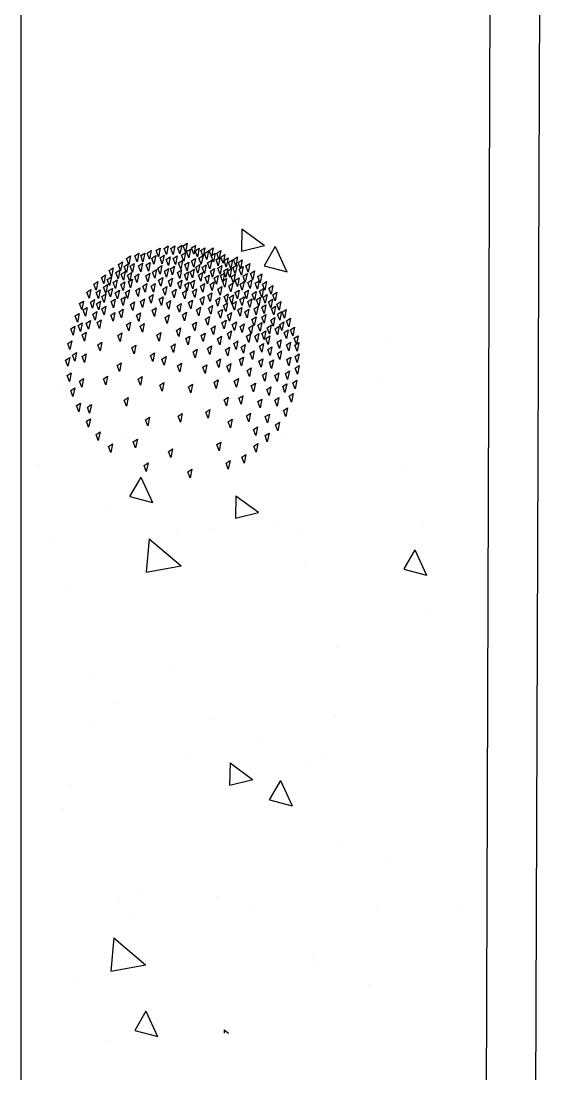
# Model space of a CAD drawing. Header units: inches. Extents: x -7543 to -822, y 102837 to 190349.
# Drawn here: x -837.05892 to -837.04834, y 102837.14088 to 102837.16217 of the extents above; entities that cross this region are included whole.
import ezdxf

# ---------------------------------------------------------------- set-up
doc = ezdxf.new("R2010")
doc.units = ezdxf.units.IN
doc.header["$MEASUREMENT"] = 0
doc.layers.get('0').update_dxf_attribs({"lineweight": 25})
doc.layers.add('ARSA', color=7, linetype='Continuous', lineweight=30)
doc.layers.add('BİTKİ', color=96, linetype='Continuous', lineweight=25)

msp = doc.modelspace()

# ---------------------------------------------------------------- linework, layer by layer
for p, q in [((-837.049333, 102837.189758), (-837.049914, 102837.02513)), ((-837.048336, 102837.188731), (-837.048917, 102837.024081))]:
    msp.add_line(p, q)
at = {"layer": 'ARSA', "color": 40}
msp.add_line((-837.058917, 102837.037758), (-837.058917, 102837.213869), dxfattribs=at)
at = {"layer": 'BİTKİ'}
for p, q in [((-837.0546, 102837.158138), (-837.0546, 102837.158138)), ((-837.054449, 102837.15797), (-837.054459, 102837.157521)), ((-837.054449, 102837.15797), (-837.053995, 102837.157638)), ((-837.055553, 102837.157681), (-837.055589, 102837.157506)), ((-837.056615, 102837.157423), (-837.056534, 102837.157475)), ((-837.056534, 102837.157475), (-837.05657, 102837.1573)), ((-837.056496, 102837.157428), (-837.056415, 102837.15748)), ((-837.056415, 102837.15748), (-837.056451, 102837.157305)), ((-837.056365, 102837.157479), (-837.056283, 102837.157531)), ((-837.056319, 102837.157356), (-837.056365, 102837.157479)), ((-837.056283, 102837.157531), (-837.056319, 102837.157356)), ((-837.056183, 102837.157529), (-837.056101, 102837.157581)), ((-837.056137, 102837.157406), (-837.056183, 102837.157529)), ((-837.056101, 102837.157581), (-837.056137, 102837.157406)), ((-837.05602, 102837.157572), (-837.055939, 102837.157624)), ((-837.055974, 102837.157449), (-837.05602, 102837.157572)), ((-837.055939, 102837.157624), (-837.055974, 102837.157449)), ((-837.055886, 102837.157572), (-837.055804, 102837.157625)), ((-837.05584, 102837.15745), (-837.055886, 102837.157572)), ((-837.055804, 102837.157625), (-837.05584, 102837.15745)), ((-837.055748, 102837.157584), (-837.055666, 102837.157637)), ((-837.055702, 102837.157462), (-837.055748, 102837.157584)), ((-837.055666, 102837.157637), (-837.055702, 102837.157462)), ((-837.05567, 102837.157439), (-837.055589, 102837.157491)), ((-837.055624, 102837.157316), (-837.05567, 102837.157439)), ((-837.055589, 102837.157506), (-837.055635, 102837.157628)), ((-837.055589, 102837.157491), (-837.055624, 102837.157316)), ((-837.055567, 102837.15751), (-837.055485, 102837.157562)), ((-837.055521, 102837.157387), (-837.055567, 102837.15751)), ((-837.055485, 102837.157562), (-837.055521, 102837.157387)), ((-837.055468, 102837.157583), (-837.055387, 102837.157635)), ((-837.055423, 102837.15746), (-837.055468, 102837.157583)), ((-837.055387, 102837.157635), (-837.055423, 102837.15746)), ((-837.055394, 102837.157525), (-837.055313, 102837.157578)), ((-837.055349, 102837.157403), (-837.055394, 102837.157525)), ((-837.055313, 102837.157578), (-837.055349, 102837.157403)), ((-837.055281, 102837.157531), (-837.055199, 102837.157584)), ((-837.055235, 102837.157409), (-837.055281, 102837.157531)), ((-837.055199, 102837.157584), (-837.055235, 102837.157409)), ((-837.055207, 102837.157474), (-837.055125, 102837.157526)), ((-837.055161, 102837.157351), (-837.055207, 102837.157474)), ((-837.055125, 102837.157526), (-837.055161, 102837.157351)), ((-837.055112, 102837.157535), (-837.05503, 102837.157588)), ((-837.055066, 102837.157412), (-837.055112, 102837.157535)), ((-837.055069, 102837.157424), (-837.054988, 102837.157476)), ((-837.05503, 102837.157588), (-837.055066, 102837.157412)), ((-837.054988, 102837.157476), (-837.055024, 102837.157301)), ((-837.054958, 102837.157481), (-837.054877, 102837.157533)), ((-837.054913, 102837.157358), (-837.054958, 102837.157481)), ((-837.054877, 102837.157533), (-837.054913, 102837.157358)), ((-837.054875, 102837.157396), (-837.054794, 102837.157448)), ((-837.054794, 102837.157448), (-837.05483, 102837.157273)), ((-837.054456, 102837.157519), (-837.053993, 102837.157636)), ((-837.053773, 102837.157612), (-837.053999, 102837.157223)), ((-837.053773, 102837.157612), (-837.053537, 102837.157101)), ((-837.056948, 102837.157252), (-837.056866, 102837.157305)), ((-837.056902, 102837.15713), (-837.056948, 102837.157252)), ((-837.056866, 102837.157305), (-837.056902, 102837.15713)), ((-837.056831, 102837.157208), (-837.056749, 102837.15726)), ((-837.056749, 102837.15726), (-837.056785, 102837.157085)), ((-837.056781, 102837.157369), (-837.0567, 102837.157421)), ((-837.056736, 102837.157246), (-837.056781, 102837.157369)), ((-837.0567, 102837.157421), (-837.056736, 102837.157246)), ((-837.056711, 102837.157217), (-837.056629, 102837.157269)), ((-837.056629, 102837.157269), (-837.056665, 102837.157094)), ((-837.05657, 102837.1573), (-837.056615, 102837.157423)), ((-837.056542, 102837.15722), (-837.05646, 102837.157273)), ((-837.056451, 102837.157305), (-837.056496, 102837.157428)), ((-837.05646, 102837.157273), (-837.056496, 102837.157098)), ((-837.056385, 102837.15724), (-837.056304, 102837.157292)), ((-837.05634, 102837.157117), (-837.056385, 102837.15724)), ((-837.056304, 102837.157292), (-837.05634, 102837.157117)), ((-837.056274, 102837.15738), (-837.056193, 102837.157432)), ((-837.056229, 102837.157257), (-837.056274, 102837.15738)), ((-837.056193, 102837.157432), (-837.056229, 102837.157257)), ((-837.056151, 102837.157176), (-837.056069, 102837.157228)), ((-837.056105, 102837.157383), (-837.056024, 102837.157436)), ((-837.05606, 102837.157261), (-837.056105, 102837.157383)), ((-837.056024, 102837.157436), (-837.05606, 102837.157261)), ((-837.05598, 102837.157349), (-837.055899, 102837.157401)), ((-837.055934, 102837.157226), (-837.05598, 102837.157349)), ((-837.055899, 102837.157401), (-837.055934, 102837.157226)), ((-837.055839, 102837.157373), (-837.055758, 102837.157425)), ((-837.055794, 102837.15725), (-837.055839, 102837.157373)), ((-837.055758, 102837.157425), (-837.055794, 102837.15725)), ((-837.05573, 102837.157281), (-837.055648, 102837.157333)), ((-837.055684, 102837.157158), (-837.05573, 102837.157281)), ((-837.055648, 102837.157333), (-837.055684, 102837.157158)), ((-837.055467, 102837.157321), (-837.055385, 102837.157373)), ((-837.055385, 102837.157373), (-837.055421, 102837.157198)), ((-837.055317, 102837.157379), (-837.055235, 102837.157432)), ((-837.055271, 102837.157257), (-837.055317, 102837.157379)), ((-837.055235, 102837.157432), (-837.055271, 102837.157257)), ((-837.055024, 102837.157301), (-837.055069, 102837.157424)), ((-837.054972, 102837.157348), (-837.054891, 102837.1574)), ((-837.054927, 102837.157225), (-837.054972, 102837.157348)), ((-837.054935, 102837.157176), (-837.054854, 102837.157228)), ((-837.054891, 102837.1574), (-837.054927, 102837.157225)), ((-837.054854, 102837.157228), (-837.05489, 102837.157053)), ((-837.05483, 102837.157273), (-837.054875, 102837.157396)), ((-837.05481, 102837.157328), (-837.054728, 102837.157381)), ((-837.054764, 102837.157205), (-837.05481, 102837.157328)), ((-837.054728, 102837.157381), (-837.054764, 102837.157205)), ((-837.054673, 102837.157168), (-837.054719, 102837.157291)), ((-837.054638, 102837.157343), (-837.054673, 102837.157168)), ((-837.054629, 102837.157191), (-837.054547, 102837.157244)), ((-837.054619, 102837.157351), (-837.054537, 102837.157403)), ((-837.054573, 102837.157228), (-837.054619, 102837.157351)), ((-837.054547, 102837.157244), (-837.054583, 102837.157069)), ((-837.054537, 102837.157403), (-837.054573, 102837.157228)), ((-837.054524, 102837.157287), (-837.054443, 102837.15734)), ((-837.054478, 102837.157165), (-837.054524, 102837.157287)), ((-837.054443, 102837.15734), (-837.054478, 102837.157165)), ((-837.054369, 102837.15722), (-837.054287, 102837.157272)), ((-837.054287, 102837.157272), (-837.054323, 102837.157097)), ((-837.057289, 102837.156985), (-837.057208, 102837.157037)), ((-837.057208, 102837.157037), (-837.057244, 102837.156862)), ((-837.057133, 102837.157129), (-837.057051, 102837.157181)), ((-837.057087, 102837.157006), (-837.057133, 102837.157129)), ((-837.057051, 102837.157181), (-837.057087, 102837.157006)), ((-837.056999, 102837.157084), (-837.056918, 102837.157136)), ((-837.056953, 102837.156961), (-837.056999, 102837.157084)), ((-837.056918, 102837.157136), (-837.056953, 102837.156961)), ((-837.05689, 102837.157054), (-837.056808, 102837.157106)), ((-837.056808, 102837.157106), (-837.056844, 102837.156931)), ((-837.056785, 102837.157085), (-837.056831, 102837.157208)), ((-837.056761, 102837.157031), (-837.05668, 102837.157084)), ((-837.05668, 102837.157084), (-837.056716, 102837.156909)), ((-837.056665, 102837.157094), (-837.056711, 102837.157217)), ((-837.056618, 102837.157004), (-837.056536, 102837.157057)), ((-837.056536, 102837.157057), (-837.056572, 102837.156882)), ((-837.056496, 102837.157098), (-837.056542, 102837.15722)), ((-837.056395, 102837.157018), (-837.056314, 102837.157071)), ((-837.05635, 102837.156896), (-837.056395, 102837.157018)), ((-837.056257, 102837.157093), (-837.056176, 102837.157145)), ((-837.056016, 102837.157114), (-837.055935, 102837.157166)), ((-837.055896, 102837.157164), (-837.055815, 102837.157217)), ((-837.055749, 102837.157087), (-837.055668, 102837.157139)), ((-837.055704, 102837.156964), (-837.055749, 102837.157087)), ((-837.055609, 102837.157048), (-837.055527, 102837.157101)), ((-837.055206, 102837.157065), (-837.055251, 102837.157187)), ((-837.0548, 102837.157076), (-837.054836, 102837.156901)), ((-837.054735, 102837.157171), (-837.054771, 102837.156996)), ((-837.05474, 102837.157114), (-837.054658, 102837.157166)), ((-837.054694, 102837.156991), (-837.05474, 102837.157114)), ((-837.054658, 102837.157166), (-837.054694, 102837.156991)), ((-837.054664, 102837.157002), (-837.054582, 102837.157054)), ((-837.054583, 102837.157069), (-837.054629, 102837.157191)), ((-837.054582, 102837.157054), (-837.054618, 102837.156879)), ((-837.054504, 102837.157157), (-837.054422, 102837.15721)), ((-837.054458, 102837.157035), (-837.054504, 102837.157157)), ((-837.054422, 102837.15721), (-837.054458, 102837.157035)), ((-837.054426, 102837.157011), (-837.054344, 102837.157064)), ((-837.054344, 102837.157064), (-837.05438, 102837.156889)), ((-837.054323, 102837.157097), (-837.054369, 102837.15722)), ((-837.054275, 102837.15707), (-837.054194, 102837.157122)), ((-837.05423, 102837.156947), (-837.054275, 102837.15707)), ((-837.054194, 102837.157122), (-837.05423, 102837.156947)), ((-837.054125, 102837.157004), (-837.054044, 102837.157057)), ((-837.054044, 102837.157057), (-837.05408, 102837.156881)), ((-837.053997, 102837.157222), (-837.053534, 102837.1571)), ((-837.057443, 102837.156852), (-837.057362, 102837.156905)), ((-837.057398, 102837.15673), (-837.057443, 102837.156852)), ((-837.057362, 102837.156905), (-837.057398, 102837.15673)), ((-837.057244, 102837.156862), (-837.057289, 102837.156985)), ((-837.057247, 102837.15679), (-837.057166, 102837.156843)), ((-837.057166, 102837.156843), (-837.057202, 102837.156668)), ((-837.057172, 102837.156944), (-837.05709, 102837.156997)), ((-837.057126, 102837.156822), (-837.057172, 102837.156944)), ((-837.05709, 102837.156997), (-837.057126, 102837.156822)), ((-837.057053, 102837.156887), (-837.056971, 102837.156939)), ((-837.057007, 102837.156764), (-837.057053, 102837.156887)), ((-837.056971, 102837.156939), (-837.057007, 102837.156764)), ((-837.056407, 102837.156687), (-837.056452, 102837.15681)), ((-837.055967, 102837.156802), (-837.056003, 102837.156627)), ((-837.055854, 102837.15697), (-837.05589, 102837.156795)), ((-837.055406, 102837.156931), (-837.055441, 102837.156755)), ((-837.055144, 102837.156861), (-837.05519, 102837.156984)), ((-837.054934, 102837.156752), (-837.054852, 102837.156804)), ((-837.054852, 102837.156804), (-837.054888, 102837.156629)), ((-837.054714, 102837.156816), (-837.054633, 102837.156869)), ((-837.054669, 102837.156694), (-837.054714, 102837.156816)), ((-837.054633, 102837.156869), (-837.054669, 102837.156694)), ((-837.054618, 102837.156879), (-837.054664, 102837.157002)), ((-837.054583, 102837.15693), (-837.054501, 102837.156982)), ((-837.054537, 102837.156807), (-837.054583, 102837.15693)), ((-837.054501, 102837.156982), (-837.054537, 102837.156807)), ((-837.054486, 102837.156854), (-837.054404, 102837.156906)), ((-837.05444, 102837.156731), (-837.054486, 102837.156854)), ((-837.054404, 102837.156906), (-837.05444, 102837.156731)), ((-837.05438, 102837.156889), (-837.054426, 102837.157011)), ((-837.054326, 102837.156885), (-837.054245, 102837.156937)), ((-837.05428, 102837.156762), (-837.054326, 102837.156885)), ((-837.054245, 102837.156937), (-837.05428, 102837.156762)), ((-837.054179, 102837.156869), (-837.054098, 102837.156922)), ((-837.054133, 102837.156747), (-837.054179, 102837.156869)), ((-837.054098, 102837.156922), (-837.054133, 102837.156747)), ((-837.05408, 102837.156881), (-837.054125, 102837.157004)), ((-837.054032, 102837.156854), (-837.05395, 102837.156906)), ((-837.053986, 102837.156731), (-837.054032, 102837.156854)), ((-837.05395, 102837.156906), (-837.053986, 102837.156731)), ((-837.053904, 102837.156769), (-837.053822, 102837.156822)), ((-837.053822, 102837.156822), (-837.053858, 102837.156647)), ((-837.057588, 102837.156693), (-837.057506, 102837.156745)), ((-837.057542, 102837.15657), (-837.057588, 102837.156693)), ((-837.057506, 102837.156745), (-837.057542, 102837.15657)), ((-837.057395, 102837.156681), (-837.057313, 102837.156734)), ((-837.057349, 102837.156559), (-837.057395, 102837.156681)), ((-837.057388, 102837.156632), (-837.057388, 102837.156632)), ((-837.057313, 102837.156734), (-837.057349, 102837.156559)), ((-837.057282, 102837.156601), (-837.057201, 102837.156653)), ((-837.057237, 102837.156478), (-837.057282, 102837.156601)), ((-837.057202, 102837.156668), (-837.057247, 102837.15679)), ((-837.057201, 102837.156653), (-837.057237, 102837.156478)), ((-837.057151, 102837.156714), (-837.057069, 102837.156767)), ((-837.057105, 102837.156592), (-837.057151, 102837.156714)), ((-837.057069, 102837.156767), (-837.057105, 102837.156592)), ((-837.05701, 102837.156676), (-837.056928, 102837.156728)), ((-837.056964, 102837.156553), (-837.05701, 102837.156676)), ((-837.056928, 102837.156728), (-837.056964, 102837.156553)), ((-837.056806, 102837.156682), (-837.056725, 102837.156735)), ((-837.056328, 102837.156589), (-837.056246, 102837.156641)), ((-837.056246, 102837.156641), (-837.056282, 102837.156466)), ((-837.056121, 102837.156545), (-837.05604, 102837.156597)), ((-837.05604, 102837.156597), (-837.056076, 102837.156422)), ((-837.056003, 102837.156627), (-837.056049, 102837.156749)), ((-837.055816, 102837.156575), (-837.055861, 102837.156698)), ((-837.05578, 102837.156751), (-837.055816, 102837.156575)), ((-837.055603, 102837.156555), (-837.055648, 102837.156677)), ((-837.055567, 102837.15673), (-837.055603, 102837.156555)), ((-837.055404, 102837.156583), (-837.05545, 102837.156706)), ((-837.055369, 102837.156759), (-837.055404, 102837.156583)), ((-837.055291, 102837.156551), (-837.05521, 102837.156603)), ((-837.05521, 102837.156603), (-837.055245, 102837.156428)), ((-837.055138, 102837.156621), (-837.055056, 102837.156673)), ((-837.055092, 102837.156498), (-837.055138, 102837.156621)), ((-837.055056, 102837.156673), (-837.055092, 102837.156498)), ((-837.054888, 102837.156629), (-837.054934, 102837.156752)), ((-837.054806, 102837.156605), (-837.054724, 102837.156657)), ((-837.05476, 102837.156482), (-837.054806, 102837.156605)), ((-837.054724, 102837.156657), (-837.05476, 102837.156482)), ((-837.054701, 102837.15658), (-837.054619, 102837.156633)), ((-837.054676, 102837.156714), (-837.054676, 102837.156714)), ((-837.054619, 102837.156633), (-837.054655, 102837.156457)), ((-837.054583, 102837.156681), (-837.054502, 102837.156733)), ((-837.054538, 102837.156558), (-837.054583, 102837.156681)), ((-837.054502, 102837.156733), (-837.054538, 102837.156558)), ((-837.054487, 102837.156542), (-837.054405, 102837.156595)), ((-837.054405, 102837.156595), (-837.054441, 102837.15642)), ((-837.054399, 102837.15668), (-837.054317, 102837.156733)), ((-837.054353, 102837.156558), (-837.054399, 102837.15668)), ((-837.054317, 102837.156733), (-837.054353, 102837.156558)), ((-837.054239, 102837.156649), (-837.054158, 102837.156702)), ((-837.054194, 102837.156527), (-837.054239, 102837.156649)), ((-837.054158, 102837.156702), (-837.054194, 102837.156527)), ((-837.054152, 102837.156538), (-837.05407, 102837.156591)), ((-837.05407, 102837.156591), (-837.054106, 102837.156416)), ((-837.054093, 102837.156713), (-837.054011, 102837.156765)), ((-837.054047, 102837.15659), (-837.054093, 102837.156713)), ((-837.054011, 102837.156765), (-837.054047, 102837.15659)), ((-837.05402, 102837.156589), (-837.053939, 102837.156642)), ((-837.053975, 102837.156467), (-837.05402, 102837.156589)), ((-837.053939, 102837.156642), (-837.053975, 102837.156467)), ((-837.053858, 102837.156647), (-837.053904, 102837.156769)), ((-837.053823, 102837.156635), (-837.053742, 102837.156687)), ((-837.053777, 102837.156512), (-837.053823, 102837.156635)), ((-837.053742, 102837.156687), (-837.053777, 102837.156512)), ((-837.057736, 102837.156459), (-837.057654, 102837.156511)), ((-837.05769, 102837.156336), (-837.057736, 102837.156459)), ((-837.057654, 102837.156511), (-837.05769, 102837.156336)), ((-837.057659, 102837.15633), (-837.057577, 102837.156383)), ((-837.057577, 102837.156383), (-837.057613, 102837.156207)), ((-837.057514, 102837.15649), (-837.057433, 102837.156542)), ((-837.057469, 102837.156367), (-837.057514, 102837.15649)), ((-837.057433, 102837.156542), (-837.057469, 102837.156367)), ((-837.057389, 102837.156456), (-837.057308, 102837.156508)), ((-837.057344, 102837.156333), (-837.057389, 102837.156456)), ((-837.057308, 102837.156508), (-837.057344, 102837.156333)), ((-837.057196, 102837.156385), (-837.057196, 102837.156385)), ((-837.056266, 102837.156323), (-837.056185, 102837.156376)), ((-837.056185, 102837.156376), (-837.05622, 102837.1562)), ((-837.056076, 102837.156422), (-837.056121, 102837.156545)), ((-837.055975, 102837.156468), (-837.055893, 102837.15652)), ((-837.055929, 102837.156345), (-837.055975, 102837.156468)), ((-837.055893, 102837.15652), (-837.055929, 102837.156345)), ((-837.055756, 102837.156408), (-837.055674, 102837.15646)), ((-837.05571, 102837.156285), (-837.055756, 102837.156408)), ((-837.055674, 102837.15646), (-837.05571, 102837.156285)), ((-837.055529, 102837.156479), (-837.055448, 102837.156531)), ((-837.055483, 102837.156356), (-837.055529, 102837.156479)), ((-837.055448, 102837.156531), (-837.055483, 102837.156356)), ((-837.055367, 102837.156335), (-837.055285, 102837.156387)), ((-837.055285, 102837.156387), (-837.055321, 102837.156212)), ((-837.055245, 102837.156428), (-837.055291, 102837.156551)), ((-837.055123, 102837.156368), (-837.055041, 102837.15642)), ((-837.055041, 102837.15642), (-837.055077, 102837.156245)), ((-837.054978, 102837.156527), (-837.054897, 102837.15658)), ((-837.054932, 102837.156405), (-837.054978, 102837.156527)), ((-837.054897, 102837.15658), (-837.054932, 102837.156405)), ((-837.054822, 102837.156422), (-837.054741, 102837.156475)), ((-837.054776, 102837.1563), (-837.054822, 102837.156422)), ((-837.054741, 102837.156475), (-837.054776, 102837.1563)), ((-837.054655, 102837.156457), (-837.054701, 102837.15658)), ((-837.054647, 102837.156449), (-837.054565, 102837.156502)), ((-837.054601, 102837.156327), (-837.054647, 102837.156449)), ((-837.054565, 102837.156502), (-837.054601, 102837.156327)), ((-837.054441, 102837.15642), (-837.054487, 102837.156542)), ((-837.05433, 102837.1565), (-837.054249, 102837.156552)), ((-837.054285, 102837.156377), (-837.05433, 102837.1565)), ((-837.054249, 102837.156552), (-837.054285, 102837.156377)), ((-837.054203, 102837.156353), (-837.054121, 102837.156405)), ((-837.054121, 102837.156405), (-837.054157, 102837.15623)), ((-837.054106, 102837.156416), (-837.054152, 102837.156538)), ((-837.054043, 102837.156384), (-837.053961, 102837.156436)), ((-837.053997, 102837.156261), (-837.054043, 102837.156384)), ((-837.053961, 102837.156436), (-837.053997, 102837.156261)), ((-837.053911, 102837.156497), (-837.05383, 102837.15655)), ((-837.053865, 102837.156375), (-837.053911, 102837.156497)), ((-837.05383, 102837.15655), (-837.053865, 102837.156375)), ((-837.053849, 102837.156356), (-837.053767, 102837.156408)), ((-837.053767, 102837.156408), (-837.053803, 102837.156233)), ((-837.053739, 102837.15645), (-837.053658, 102837.156503)), ((-837.053693, 102837.156328), (-837.053739, 102837.15645)), ((-837.053658, 102837.156503), (-837.053693, 102837.156328)), ((-837.057821, 102837.156208), (-837.057739, 102837.156261)), ((-837.057775, 102837.156086), (-837.057821, 102837.156208)), ((-837.057739, 102837.156261), (-837.057775, 102837.156086)), ((-837.057613, 102837.156207), (-837.057659, 102837.15633)), ((-837.057463, 102837.156248), (-837.057381, 102837.1563)), ((-837.057417, 102837.156125), (-837.057463, 102837.156248)), ((-837.057381, 102837.1563), (-837.057417, 102837.156125)), ((-837.056579, 102837.156222), (-837.056498, 102837.156274)), ((-837.05622, 102837.1562), (-837.056266, 102837.156323)), ((-837.056126, 102837.156237), (-837.056126, 102837.156237)), ((-837.056004, 102837.156177), (-837.055922, 102837.156229)), ((-837.055958, 102837.156054), (-837.056004, 102837.156177)), ((-837.055922, 102837.156229), (-837.055958, 102837.156054)), ((-837.055653, 102837.15623), (-837.055572, 102837.156283)), ((-837.055607, 102837.156108), (-837.055653, 102837.15623)), ((-837.055572, 102837.156283), (-837.055607, 102837.156108)), ((-837.055321, 102837.156212), (-837.055367, 102837.156335)), ((-837.055183, 102837.156147), (-837.055101, 102837.1562)), ((-837.055101, 102837.1562), (-837.055137, 102837.156025)), ((-837.055077, 102837.156245), (-837.055123, 102837.156368)), ((-837.054926, 102837.156289), (-837.054844, 102837.156341)), ((-837.05488, 102837.156166), (-837.054926, 102837.156289)), ((-837.054844, 102837.156341), (-837.05488, 102837.156166)), ((-837.054741, 102837.156226), (-837.05466, 102837.156278)), ((-837.054696, 102837.156103), (-837.054741, 102837.156226)), ((-837.05466, 102837.156278), (-837.054696, 102837.156103)), ((-837.054244, 102837.15614), (-837.054162, 102837.156192)), ((-837.054157, 102837.15623), (-837.054203, 102837.156353)), ((-837.054162, 102837.156192), (-837.054198, 102837.156017)), ((-837.054047, 102837.156186), (-837.053965, 102837.156238)), ((-837.054001, 102837.156063), (-837.054047, 102837.156186)), ((-837.053965, 102837.156238), (-837.054001, 102837.156063)), ((-837.053862, 102837.156123), (-837.053781, 102837.156175)), ((-837.053803, 102837.156233), (-837.053849, 102837.156356)), ((-837.053781, 102837.156175), (-837.053817, 102837.156)), ((-837.053727, 102837.156248), (-837.053646, 102837.1563)), ((-837.053682, 102837.156125), (-837.053727, 102837.156248)), ((-837.053646, 102837.1563), (-837.053682, 102837.156125)), ((-837.053633, 102837.156284), (-837.053552, 102837.156337)), ((-837.053588, 102837.156162), (-837.053633, 102837.156284)), ((-837.053552, 102837.156337), (-837.053588, 102837.156162)), ((-837.053546, 102837.156111), (-837.053465, 102837.156164)), ((-837.053465, 102837.156164), (-837.0535, 102837.155988)), ((-837.057761, 102837.156018), (-837.057679, 102837.15607)), ((-837.057679, 102837.15607), (-837.057715, 102837.155895)), ((-837.057597, 102837.156064), (-837.057515, 102837.156117)), ((-837.057551, 102837.155942), (-837.057597, 102837.156064)), ((-837.057515, 102837.156117), (-837.057551, 102837.155942)), ((-837.057375, 102837.156078), (-837.057293, 102837.156131)), ((-837.057329, 102837.155956), (-837.057375, 102837.156078)), ((-837.057293, 102837.156131), (-837.057329, 102837.155956)), ((-837.056783, 102837.156029), (-837.056702, 102837.156081)), ((-837.056702, 102837.156081), (-837.056738, 102837.155906)), ((-837.055773, 102837.155914), (-837.055691, 102837.155967)), ((-837.055691, 102837.155967), (-837.055727, 102837.155792)), ((-837.055449, 102837.156033), (-837.055368, 102837.156086)), ((-837.055404, 102837.155911), (-837.055449, 102837.156033)), ((-837.055368, 102837.156086), (-837.055404, 102837.155911)), ((-837.055137, 102837.156025), (-837.055183, 102837.156147)), ((-837.055068, 102837.155954), (-837.054986, 102837.156006)), ((-837.055022, 102837.155831), (-837.055068, 102837.155954)), ((-837.054986, 102837.156006), (-837.055022, 102837.155831)), ((-837.054851, 102837.156069), (-837.05477, 102837.156122)), ((-837.054806, 102837.155947), (-837.054851, 102837.156069)), ((-837.05477, 102837.156122), (-837.054806, 102837.155947)), ((-837.054642, 102837.156037), (-837.05456, 102837.156089)), ((-837.054596, 102837.155914), (-837.054642, 102837.156037)), ((-837.054307, 102837.15597), (-837.054226, 102837.156023)), ((-837.054226, 102837.156023), (-837.054261, 102837.155848)), ((-837.054198, 102837.156017), (-837.054244, 102837.15614)), ((-837.054125, 102837.15602), (-837.054044, 102837.156073)), ((-837.05408, 102837.155898), (-837.054125, 102837.15602)), ((-837.054044, 102837.156073), (-837.05408, 102837.155898)), ((-837.053938, 102837.155969), (-837.053856, 102837.156022)), ((-837.053892, 102837.155846), (-837.053938, 102837.155969)), ((-837.053856, 102837.156022), (-837.053892, 102837.155846)), ((-837.053817, 102837.156), (-837.053862, 102837.156123)), ((-837.053775, 102837.15595), (-837.053694, 102837.156002)), ((-837.053729, 102837.155827), (-837.053775, 102837.15595)), ((-837.053694, 102837.156002), (-837.053729, 102837.155827)), ((-837.053684, 102837.156037), (-837.053603, 102837.156089)), ((-837.053638, 102837.155914), (-837.053684, 102837.156037)), ((-837.053603, 102837.156089), (-837.053638, 102837.155914)), ((-837.0535, 102837.155988), (-837.053546, 102837.156111)), ((-837.053462, 102837.155926), (-837.053381, 102837.155979)), ((-837.053381, 102837.155979), (-837.053417, 102837.155804)), ((-837.057864, 102837.155823), (-837.057909, 102837.155946)), ((-837.056168, 102837.155823), (-837.056086, 102837.155875)), ((-837.056122, 102837.1557), (-837.056168, 102837.155823)), ((-837.056086, 102837.155875), (-837.056122, 102837.1557)), ((-837.055727, 102837.155792), (-837.055773, 102837.155914)), ((-837.055583, 102837.15575), (-837.055501, 102837.155803)), ((-837.055537, 102837.155628), (-837.055583, 102837.15575)), ((-837.055501, 102837.155803), (-837.055537, 102837.155628)), ((-837.055275, 102837.155811), (-837.055193, 102837.155864)), ((-837.055229, 102837.155689), (-837.055275, 102837.155811)), ((-837.055193, 102837.155864), (-837.055229, 102837.155689)), ((-837.05494, 102837.155745), (-837.054858, 102837.155797)), ((-837.054894, 102837.155622), (-837.05494, 102837.155745)), ((-837.054858, 102837.155797), (-837.054894, 102837.155622)), ((-837.054743, 102837.155853), (-837.054661, 102837.155905)), ((-837.054697, 102837.15573), (-837.054743, 102837.155853)), ((-837.054661, 102837.155905), (-837.054697, 102837.15573)), ((-837.054043, 102837.155852), (-837.053961, 102837.155905)), ((-837.053961, 102837.155905), (-837.053997, 102837.15573)), ((-837.053964, 102837.155752), (-837.053882, 102837.155804)), ((-837.053918, 102837.155629), (-837.053964, 102837.155752)), ((-837.053882, 102837.155804), (-837.053918, 102837.155629)), ((-837.053594, 102837.155875), (-837.053512, 102837.155928)), ((-837.053548, 102837.155752), (-837.053594, 102837.155875)), ((-837.053512, 102837.155928), (-837.053548, 102837.155752)), ((-837.053417, 102837.155804), (-837.053462, 102837.155926)), ((-837.053391, 102837.155757), (-837.053309, 102837.15581)), ((-837.053345, 102837.155635), (-837.053391, 102837.155757)), ((-837.053309, 102837.15581), (-837.053345, 102837.155635)), ((-837.051552, 102837.15576), (-837.051552, 102837.15576)), ((-837.057891, 102837.155705), (-837.057927, 102837.15553)), ((-837.056547, 102837.155616), (-837.056547, 102837.155616)), ((-837.055877, 102837.155594), (-837.055796, 102837.155647)), ((-837.055832, 102837.155472), (-837.055877, 102837.155594)), ((-837.055796, 102837.155647), (-837.055832, 102837.155472)), ((-837.055436, 102837.155486), (-837.055355, 102837.155539)), ((-837.055355, 102837.155539), (-837.055391, 102837.155364)), ((-837.055144, 102837.155552), (-837.055063, 102837.155604)), ((-837.055098, 102837.155429), (-837.055144, 102837.155552)), ((-837.055063, 102837.155604), (-837.055098, 102837.155429)), ((-837.054781, 102837.155527), (-837.0547, 102837.15558)), ((-837.054735, 102837.155404), (-837.054781, 102837.155527)), ((-837.0547, 102837.15558), (-837.054735, 102837.155404)), ((-837.05405, 102837.155688), (-837.05405, 102837.155688)), ((-837.053924, 102837.155529), (-837.053842, 102837.155582)), ((-837.053878, 102837.155407), (-837.053924, 102837.155529)), ((-837.053842, 102837.155582), (-837.053878, 102837.155407)), ((-837.053732, 102837.155676), (-837.053651, 102837.155729)), ((-837.053687, 102837.155554), (-837.053732, 102837.155676)), ((-837.053651, 102837.155729), (-837.053687, 102837.155554)), ((-837.053545, 102837.155625), (-837.053463, 102837.155677)), ((-837.053499, 102837.155502), (-837.053545, 102837.155625)), ((-837.053463, 102837.155677), (-837.053499, 102837.155502)), ((-837.053379, 102837.155617), (-837.053297, 102837.155669)), ((-837.053333, 102837.155494), (-837.053379, 102837.155617)), ((-837.053297, 102837.155669), (-837.053333, 102837.155494)), ((-837.058015, 102837.155315), (-837.057933, 102837.155367)), ((-837.057933, 102837.155367), (-837.057969, 102837.155192)), ((-837.056297, 102837.15541), (-837.056216, 102837.155463)), ((-837.056252, 102837.155287), (-837.056297, 102837.15541)), ((-837.056216, 102837.155463), (-837.056252, 102837.155287)), ((-837.056066, 102837.155334), (-837.055984, 102837.155387)), ((-837.055984, 102837.155387), (-837.05602, 102837.155212)), ((-837.055391, 102837.155364), (-837.055436, 102837.155486)), ((-837.054963, 102837.15529), (-837.054882, 102837.155343)), ((-837.053893, 102837.155272), (-837.053812, 102837.155324)), ((-837.053812, 102837.155324), (-837.053847, 102837.155149)), ((-837.053727, 102837.155451), (-837.053645, 102837.155503)), ((-837.053681, 102837.155328), (-837.053727, 102837.155451)), ((-837.053645, 102837.155503), (-837.053681, 102837.155328)), ((-837.053542, 102837.155326), (-837.053461, 102837.155378)), ((-837.053497, 102837.155203), (-837.053542, 102837.155326)), ((-837.053461, 102837.155378), (-837.053497, 102837.155203)), ((-837.053373, 102837.155391), (-837.053292, 102837.155444)), ((-837.053328, 102837.155269), (-837.053373, 102837.155391)), ((-837.053292, 102837.155444), (-837.053328, 102837.155269)), ((-837.055705, 102837.155076), (-837.05575, 102837.155198)), ((-837.055669, 102837.155251), (-837.055705, 102837.155076)), ((-837.054341, 102837.155108), (-837.05426, 102837.15516)), ((-837.053847, 102837.155149), (-837.053893, 102837.155272)), ((-837.053568, 102837.155046), (-837.053487, 102837.155099)), ((-837.053487, 102837.155099), (-837.053523, 102837.154924)), ((-837.053371, 102837.155154), (-837.053289, 102837.155207)), ((-837.053325, 102837.155032), (-837.053371, 102837.155154)), ((-837.053289, 102837.155207), (-837.053325, 102837.155032)), ((-837.053277, 102837.155178), (-837.053277, 102837.155178)), ((-837.056546, 102837.15493), (-837.056464, 102837.154983)), ((-837.0565, 102837.154808), (-837.056546, 102837.15493)), ((-837.056464, 102837.154983), (-837.0565, 102837.154808)), ((-837.054032, 102837.155011), (-837.05395, 102837.155063)), ((-837.053986, 102837.154888), (-837.054032, 102837.155011)), ((-837.05395, 102837.155063), (-837.053986, 102837.154888)), ((-837.053781, 102837.155005), (-837.0537, 102837.155057)), ((-837.053736, 102837.154882), (-837.053781, 102837.155005)), ((-837.0537, 102837.155057), (-837.053736, 102837.154882)), ((-837.053523, 102837.154924), (-837.053568, 102837.155046)), ((-837.053419, 102837.154856), (-837.053337, 102837.154908)), ((-837.053337, 102837.154908), (-837.053373, 102837.154733)), ((-837.051596, 102837.154938), (-837.051596, 102837.154938)), ((-837.058099, 102837.154742), (-837.058099, 102837.154742)), ((-837.057913, 102837.154702), (-837.057832, 102837.154754)), ((-837.057868, 102837.154579), (-837.057913, 102837.154702)), ((-837.057832, 102837.154754), (-837.057868, 102837.154579)), ((-837.056108, 102837.154811), (-837.056027, 102837.154863)), ((-837.056063, 102837.154688), (-837.056108, 102837.154811)), ((-837.056027, 102837.154863), (-837.056063, 102837.154688)), ((-837.054307, 102837.154856), (-837.054307, 102837.154856)), ((-837.053942, 102837.154725), (-837.05386, 102837.154777)), ((-837.05386, 102837.154777), (-837.053896, 102837.154602)), ((-837.053622, 102837.154787), (-837.053541, 102837.154839)), ((-837.053577, 102837.154664), (-837.053622, 102837.154787)), ((-837.053541, 102837.154839), (-837.053577, 102837.154664)), ((-837.053373, 102837.154733), (-837.053419, 102837.154856)), ((-837.053492, 102837.154589), (-837.05341, 102837.154642)), ((-837.053446, 102837.154467), (-837.053492, 102837.154589)), ((-837.05341, 102837.154642), (-837.053446, 102837.154467)), ((-837.057795, 102837.154396), (-837.057714, 102837.154448)), ((-837.05775, 102837.154273), (-837.057795, 102837.154396)), ((-837.057714, 102837.154448), (-837.05775, 102837.154273)), ((-837.057574, 102837.154364), (-837.057493, 102837.154417)), ((-837.057529, 102837.154242), (-837.057574, 102837.154364)), ((-837.057493, 102837.154417), (-837.057529, 102837.154242)), ((-837.053605, 102837.154297), (-837.053524, 102837.154349)), ((-837.053559, 102837.154174), (-837.053605, 102837.154297)), ((-837.053524, 102837.154349), (-837.053559, 102837.154174)), ((-837.057596, 102837.15408), (-837.057515, 102837.154132)), ((-837.05755, 102837.153957), (-837.057596, 102837.15408)), ((-837.057515, 102837.154132), (-837.05755, 102837.153957)), ((-837.056315, 102837.154161), (-837.056351, 102837.153986)), ((-837.054726, 102837.154068), (-837.054645, 102837.15412)), ((-837.054681, 102837.153945), (-837.054726, 102837.154068)), ((-837.054645, 102837.15412), (-837.054681, 102837.153945)), ((-837.054311, 102837.154068), (-837.054357, 102837.154191)), ((-837.054275, 102837.154243), (-837.054311, 102837.154068)), ((-837.053975, 102837.154174), (-837.053893, 102837.154226)), ((-837.053893, 102837.154226), (-837.053929, 102837.154051)), ((-837.053769, 102837.154005), (-837.053687, 102837.154058)), ((-837.053687, 102837.154058), (-837.053723, 102837.153883)), ((-837.057318, 102837.153867), (-837.057354, 102837.153692)), ((-837.056829, 102837.153822), (-837.056829, 102837.153822)), ((-837.054214, 102837.153915), (-837.054132, 102837.153967)), ((-837.054168, 102837.153792), (-837.054214, 102837.153915)), ((-837.054132, 102837.153967), (-837.054168, 102837.153792)), ((-837.053979, 102837.153789), (-837.053898, 102837.153841)), ((-837.053898, 102837.153841), (-837.053934, 102837.153666)), ((-837.053723, 102837.153883), (-837.053769, 102837.154005)), ((-837.053566, 102837.153822), (-837.053566, 102837.153822)), ((-837.057354, 102837.153692), (-837.0574, 102837.153814)), ((-837.057147, 102837.153571), (-837.057065, 102837.153624)), ((-837.057065, 102837.153624), (-837.057101, 102837.153448)), ((-837.056646, 102837.153665), (-837.056564, 102837.153718)), ((-837.0566, 102837.153543), (-837.056646, 102837.153665)), ((-837.056564, 102837.153718), (-837.0566, 102837.153543)), ((-837.054907, 102837.153484), (-837.054953, 102837.153607)), ((-837.054872, 102837.153659), (-837.054907, 102837.153484)), ((-837.054205, 102837.153577), (-837.054124, 102837.153629)), ((-837.054124, 102837.153629), (-837.05416, 102837.153454)), ((-837.057101, 102837.153448), (-837.057147, 102837.153571)), ((-837.055932, 102837.15347), (-837.05585, 102837.153523)), ((-837.055886, 102837.153347), (-837.055932, 102837.15347)), ((-837.05585, 102837.153523), (-837.055886, 102837.153347)), ((-837.05445, 102837.153357), (-837.054368, 102837.153409)), ((-837.054368, 102837.153409), (-837.054404, 102837.153234)), ((-837.05416, 102837.153454), (-837.054205, 102837.153577)), ((-837.058559, 102837.153208), (-837.058559, 102837.153208)), ((-837.056428, 102837.153188), (-837.056347, 102837.15324)), ((-837.056383, 102837.153065), (-837.056428, 102837.153188)), ((-837.056347, 102837.15324), (-837.056383, 102837.153065)), ((-837.05477, 102837.153233), (-837.054688, 102837.153285)), ((-837.054724, 102837.15311), (-837.05477, 102837.153233)), ((-837.054688, 102837.153285), (-837.054724, 102837.15311)), ((-837.054404, 102837.153234), (-837.05445, 102837.153357)), ((-837.05554, 102837.153057), (-837.055459, 102837.15311)), ((-837.055494, 102837.152935), (-837.05554, 102837.153057)), ((-837.055459, 102837.15311), (-837.055494, 102837.152935)), ((-837.051227, 102837.15308), (-837.051227, 102837.15308)), ((-837.056494, 102837.152948), (-837.056721, 102837.152559)), ((-837.056494, 102837.152948), (-837.056258, 102837.152437)), ((-837.056718, 102837.152558), (-837.056256, 102837.152436)), ((-837.054568, 102837.152572), (-837.054578, 102837.152122)), ((-837.054568, 102837.152572), (-837.054114, 102837.152239)), ((-837.057104, 102837.152379), (-837.057104, 102837.152379)), ((-837.054575, 102837.152121), (-837.054111, 102837.152238)), ((-837.055092, 102837.151921), (-837.055092, 102837.151921)), ((-837.053749, 102837.152046), (-837.053749, 102837.152046)), ((-837.050774, 102837.151952), (-837.050774, 102837.151952)), ((-837.058266, 102837.151736), (-837.058266, 102837.151736)), ((-837.056325, 102837.151702), (-837.056385, 102837.151029)), ((-837.056325, 102837.151702), (-837.05568, 102837.151158)), ((-837.055769, 102837.151808), (-837.055769, 102837.151808)), ((-837.053272, 102837.15188), (-837.053272, 102837.15188)), ((-837.050948, 102837.151482), (-837.051175, 102837.151093)), ((-837.050948, 102837.151482), (-837.050712, 102837.150971)), ((-837.056383, 102837.151028), (-837.055678, 102837.151157)), ((-837.053185, 102837.151172), (-837.053185, 102837.151172)), ((-837.051172, 102837.151092), (-837.05071, 102837.150969)), ((-837.058006, 102837.150736), (-837.058006, 102837.150736)), ((-837.050668, 102837.15027), (-837.050668, 102837.15027)), ((-837.052532, 102837.149506), (-837.052532, 102837.149506)), ((-837.055898, 102837.149136), (-837.055898, 102837.149136)), ((-837.057524, 102837.148892), (-837.057524, 102837.148892)), ((-837.057012, 102837.148373), (-837.057012, 102837.148373)), ((-837.052546, 102837.148131), (-837.052546, 102837.148131)), ((-837.05754, 102837.147987), (-837.05754, 102837.147987)), ((-837.055043, 102837.148059), (-837.055043, 102837.148059)), ((-837.054058, 102837.147606), (-837.054058, 102837.147606)), ((-837.055529, 102837.147279), (-837.055529, 102837.147279)), ((-837.052818, 102837.14736), (-837.052818, 102837.14736)), ((-837.054687, 102837.147173), (-837.054697, 102837.146723)), ((-837.054687, 102837.147173), (-837.054233, 102837.14684)), ((-837.053092, 102837.147166), (-837.053092, 102837.147166)), ((-837.054694, 102837.146722), (-837.05423, 102837.146839)), ((-837.053669, 102837.146817), (-837.053896, 102837.146429)), ((-837.053669, 102837.146817), (-837.053434, 102837.146306)), ((-837.057914, 102837.146729), (-837.057914, 102837.146729)), ((-837.053893, 102837.146427), (-837.053431, 102837.146305)), ((-837.058051, 102837.146245), (-837.058051, 102837.146245)), ((-837.052449, 102837.145503), (-837.052449, 102837.145503)), ((-837.051497, 102837.145191), (-837.051497, 102837.145191)), ((-837.05649, 102837.144576), (-837.05649, 102837.144576)), ((-837.054971, 102837.144469), (-837.054971, 102837.144469)), ((-837.05692, 102837.144367), (-837.05692, 102837.144367)), ((-837.05173, 102837.14428), (-837.05173, 102837.14428)), ((-837.050093, 102837.144281), (-837.050093, 102837.144281)), ((-837.056725, 102837.144137), (-837.056725, 102837.144137)), ((-837.054228, 102837.144209), (-837.054228, 102837.144209)), ((-837.057042, 102837.143633), (-837.057102, 102837.142961)), ((-837.057042, 102837.143633), (-837.056397, 102837.14309)), ((-837.053023, 102837.14329), (-837.053023, 102837.14329)), ((-837.0571, 102837.14296), (-837.056394, 102837.143089)), ((-837.053, 102837.143159), (-837.053, 102837.143159)), ((-837.057822, 102837.142723), (-837.057822, 102837.142723)), ((-837.05189, 102837.142693), (-837.05189, 102837.142693)), ((-837.05639, 102837.142153), (-837.056617, 102837.141765)), ((-837.05639, 102837.142153), (-837.056155, 102837.141642)), ((-837.056614, 102837.141763), (-837.056152, 102837.141641)), ((-837.054806, 102837.141774), (-837.054807, 102837.141705)), ((-837.054806, 102837.141774), (-837.054719, 102837.141711)), ((-837.05712, 102837.141559), (-837.05712, 102837.141559))]:
    msp.add_line(p, q, dxfattribs=at)
at = {"layer": 'BİTKİ', "color": 222}
for p, q in [((-837.055635, 102837.157628), (-837.055553, 102837.157681)), ((-837.056069, 102837.157228), (-837.056105, 102837.157053)), ((-837.055605, 102837.157247), (-837.055523, 102837.157299)), ((-837.055559, 102837.157124), (-837.055605, 102837.157247)), ((-837.055523, 102837.157299), (-837.055559, 102837.157124)), ((-837.055421, 102837.157198), (-837.055467, 102837.157321)), ((-837.055383, 102837.157198), (-837.055301, 102837.157251)), ((-837.055301, 102837.157251), (-837.055337, 102837.157076)), ((-837.055251, 102837.157187), (-837.05517, 102837.15724)), ((-837.05517, 102837.15724), (-837.055206, 102837.157065)), ((-837.055142, 102837.157282), (-837.05506, 102837.157334)), ((-837.055096, 102837.157159), (-837.055142, 102837.157282)), ((-837.05506, 102837.157334), (-837.055096, 102837.157159)), ((-837.054719, 102837.157291), (-837.054638, 102837.157343)), ((-837.056844, 102837.156931), (-837.05689, 102837.157054)), ((-837.056716, 102837.156909), (-837.056761, 102837.157031)), ((-837.056314, 102837.157071), (-837.05635, 102837.156896)), ((-837.056212, 102837.15697), (-837.056257, 102837.157093)), ((-837.056176, 102837.157145), (-837.056212, 102837.15697)), ((-837.056105, 102837.157053), (-837.056151, 102837.157176)), ((-837.055971, 102837.156991), (-837.056016, 102837.157114)), ((-837.055935, 102837.157166), (-837.055971, 102837.156991)), ((-837.055851, 102837.157042), (-837.055896, 102837.157164)), ((-837.055815, 102837.157217), (-837.055851, 102837.157042)), ((-837.055668, 102837.157139), (-837.055704, 102837.156964)), ((-837.055563, 102837.156926), (-837.055609, 102837.157048)), ((-837.055527, 102837.157101), (-837.055563, 102837.156926)), ((-837.055493, 102837.157104), (-837.055411, 102837.157156)), ((-837.055447, 102837.156981), (-837.055493, 102837.157104)), ((-837.055411, 102837.157156), (-837.055447, 102837.156981)), ((-837.055337, 102837.157076), (-837.055383, 102837.157198)), ((-837.055327, 102837.157034), (-837.055246, 102837.157086)), ((-837.055281, 102837.156911), (-837.055327, 102837.157034)), ((-837.055246, 102837.157086), (-837.055281, 102837.156911)), ((-837.05519, 102837.156984), (-837.055108, 102837.157036)), ((-837.055108, 102837.157036), (-837.055144, 102837.156861)), ((-837.055086, 102837.157117), (-837.055004, 102837.15717)), ((-837.05504, 102837.156994), (-837.055086, 102837.157117)), ((-837.055004, 102837.15717), (-837.05504, 102837.156994)), ((-837.055008, 102837.156971), (-837.054927, 102837.157024)), ((-837.054927, 102837.157024), (-837.054962, 102837.156849)), ((-837.05489, 102837.157053), (-837.054935, 102837.157176)), ((-837.054882, 102837.157024), (-837.0548, 102837.157076)), ((-837.054836, 102837.156901), (-837.054882, 102837.157024)), ((-837.054817, 102837.157118), (-837.054735, 102837.157171)), ((-837.054771, 102837.156996), (-837.054817, 102837.157118)), ((-837.056897, 102837.156844), (-837.056815, 102837.156897)), ((-837.056851, 102837.156721), (-837.056897, 102837.156844)), ((-837.056815, 102837.156897), (-837.056851, 102837.156721)), ((-837.056746, 102837.156903), (-837.056665, 102837.156955)), ((-837.056701, 102837.15678), (-837.056746, 102837.156903)), ((-837.056665, 102837.156955), (-837.056701, 102837.15678)), ((-837.056572, 102837.156882), (-837.056618, 102837.157004)), ((-837.056452, 102837.15681), (-837.056371, 102837.156862)), ((-837.056371, 102837.156862), (-837.056407, 102837.156687)), ((-837.056283, 102837.156813), (-837.056202, 102837.156866)), ((-837.056238, 102837.156691), (-837.056283, 102837.156813)), ((-837.056202, 102837.156866), (-837.056238, 102837.156691)), ((-837.056133, 102837.156934), (-837.056051, 102837.156987)), ((-837.056087, 102837.156812), (-837.056133, 102837.156934)), ((-837.056051, 102837.156987), (-837.056087, 102837.156812)), ((-837.056049, 102837.156749), (-837.055967, 102837.156802)), ((-837.055936, 102837.156918), (-837.055854, 102837.15697)), ((-837.05589, 102837.156795), (-837.055936, 102837.156918)), ((-837.055745, 102837.156878), (-837.055663, 102837.15693)), ((-837.055699, 102837.156755), (-837.055745, 102837.156878)), ((-837.055663, 102837.15693), (-837.055699, 102837.156755)), ((-837.055604, 102837.15684), (-837.055523, 102837.156892)), ((-837.055558, 102837.156717), (-837.055604, 102837.15684)), ((-837.055523, 102837.156892), (-837.055558, 102837.156717)), ((-837.055487, 102837.156878), (-837.055406, 102837.156931)), ((-837.055441, 102837.156755), (-837.055487, 102837.156878)), ((-837.055287, 102837.156811), (-837.055206, 102837.156863)), ((-837.055241, 102837.156688), (-837.055287, 102837.156811)), ((-837.055206, 102837.156863), (-837.055241, 102837.156688)), ((-837.055093, 102837.156845), (-837.055011, 102837.156898)), ((-837.055047, 102837.156722), (-837.055093, 102837.156845)), ((-837.055011, 102837.156898), (-837.055047, 102837.156722)), ((-837.054962, 102837.156849), (-837.055008, 102837.156971)), ((-837.054839, 102837.156913), (-837.054758, 102837.156965)), ((-837.054794, 102837.15679), (-837.054839, 102837.156913)), ((-837.054758, 102837.156965), (-837.054794, 102837.15679)), ((-837.056894, 102837.156545), (-837.056813, 102837.156597)), ((-837.056813, 102837.156597), (-837.056849, 102837.156422)), ((-837.056761, 102837.15656), (-837.056806, 102837.156682)), ((-837.056725, 102837.156735), (-837.056761, 102837.15656)), ((-837.056593, 102837.156724), (-837.056512, 102837.156776)), ((-837.056548, 102837.156601), (-837.056593, 102837.156724)), ((-837.056512, 102837.156776), (-837.056548, 102837.156601)), ((-837.056282, 102837.156466), (-837.056328, 102837.156589)), ((-837.055861, 102837.156698), (-837.05578, 102837.156751)), ((-837.055648, 102837.156677), (-837.055567, 102837.15673)), ((-837.05545, 102837.156706), (-837.055369, 102837.156759)), ((-837.057283, 102837.156352), (-837.057202, 102837.156404)), ((-837.057202, 102837.156404), (-837.057237, 102837.156229)), ((-837.057092, 102837.156499), (-837.05701, 102837.156551)), ((-837.057046, 102837.156376), (-837.057092, 102837.156499)), ((-837.05701, 102837.156551), (-837.057046, 102837.156376)), ((-837.056849, 102837.156422), (-837.056894, 102837.156545)), ((-837.056704, 102837.156443), (-837.056622, 102837.156495)), ((-837.056658, 102837.15632), (-837.056704, 102837.156443)), ((-837.056622, 102837.156495), (-837.056658, 102837.15632)), ((-837.056503, 102837.1565), (-837.056422, 102837.156552)), ((-837.056458, 102837.156377), (-837.056503, 102837.1565)), ((-837.056422, 102837.156552), (-837.056458, 102837.156377)), ((-837.054528, 102837.15633), (-837.054447, 102837.156382)), ((-837.054447, 102837.156382), (-837.054482, 102837.156207)), ((-837.057237, 102837.156229), (-837.057283, 102837.156352)), ((-837.057099, 102837.156227), (-837.057017, 102837.156279)), ((-837.057053, 102837.156104), (-837.057099, 102837.156227)), ((-837.057017, 102837.156279), (-837.057053, 102837.156104)), ((-837.05693, 102837.156293), (-837.056848, 102837.156345)), ((-837.056884, 102837.15617), (-837.05693, 102837.156293)), ((-837.056848, 102837.156345), (-837.056884, 102837.15617)), ((-837.056534, 102837.156099), (-837.056579, 102837.156222)), ((-837.056498, 102837.156274), (-837.056534, 102837.156099)), ((-837.054482, 102837.156207), (-837.054528, 102837.15633)), ((-837.054387, 102837.156291), (-837.054306, 102837.156344)), ((-837.054342, 102837.156169), (-837.054387, 102837.156291)), ((-837.054306, 102837.156344), (-837.054342, 102837.156169)), ((-837.057909, 102837.155946), (-837.057828, 102837.155999)), ((-837.057828, 102837.155999), (-837.057864, 102837.155823)), ((-837.057715, 102837.155895), (-837.057761, 102837.156018)), ((-837.056738, 102837.155906), (-837.056783, 102837.156029)), ((-837.056505, 102837.156002), (-837.056423, 102837.156055)), ((-837.056459, 102837.15588), (-837.056505, 102837.156002)), ((-837.056423, 102837.156055), (-837.056459, 102837.15588)), ((-837.05456, 102837.156089), (-837.054596, 102837.155914)), ((-837.054485, 102837.155994), (-837.054404, 102837.156047)), ((-837.05444, 102837.155872), (-837.054485, 102837.155994)), ((-837.054404, 102837.156047), (-837.05444, 102837.155872)), ((-837.054261, 102837.155848), (-837.054307, 102837.15597)), ((-837.057679, 102837.155825), (-837.057598, 102837.155878)), ((-837.057633, 102837.155702), (-837.057679, 102837.155825)), ((-837.057598, 102837.155878), (-837.057633, 102837.155702)), ((-837.056959, 102837.155815), (-837.056878, 102837.155868)), ((-837.056914, 102837.155693), (-837.056959, 102837.155815)), ((-837.056878, 102837.155868), (-837.056914, 102837.155693)), ((-837.054355, 102837.155797), (-837.054273, 102837.155849)), ((-837.054309, 102837.155674), (-837.054355, 102837.155797)), ((-837.054273, 102837.155849), (-837.054309, 102837.155674)), ((-837.054186, 102837.1558), (-837.054104, 102837.155853)), ((-837.05414, 102837.155678), (-837.054186, 102837.1558)), ((-837.054104, 102837.155853), (-837.05414, 102837.155678)), ((-837.053997, 102837.15573), (-837.054043, 102837.155852)), ((-837.057973, 102837.155652), (-837.057891, 102837.155705)), ((-837.057927, 102837.15553), (-837.057973, 102837.155652)), ((-837.057364, 102837.155627), (-837.057282, 102837.155679)), ((-837.057318, 102837.155504), (-837.057364, 102837.155627)), ((-837.057282, 102837.155679), (-837.057318, 102837.155504)), ((-837.056675, 102837.155563), (-837.056594, 102837.155616)), ((-837.05663, 102837.155441), (-837.056675, 102837.155563)), ((-837.056594, 102837.155616), (-837.05663, 102837.155441)), ((-837.054612, 102837.155655), (-837.05453, 102837.155708)), ((-837.054566, 102837.155532), (-837.054612, 102837.155655)), ((-837.05453, 102837.155708), (-837.054566, 102837.155532)), ((-837.054465, 102837.155578), (-837.054383, 102837.15563)), ((-837.054419, 102837.155455), (-837.054465, 102837.155578)), ((-837.054383, 102837.15563), (-837.054419, 102837.155455)), ((-837.054089, 102837.1556), (-837.054008, 102837.155652)), ((-837.054044, 102837.155477), (-837.054089, 102837.1556)), ((-837.054008, 102837.155652), (-837.054044, 102837.155477)), ((-837.057969, 102837.155192), (-837.058015, 102837.155315)), ((-837.057874, 102837.155418), (-837.057793, 102837.15547)), ((-837.057829, 102837.155295), (-837.057874, 102837.155418)), ((-837.057793, 102837.15547), (-837.057829, 102837.155295)), ((-837.057681, 102837.15539), (-837.057599, 102837.155442)), ((-837.057635, 102837.155267), (-837.057681, 102837.15539)), ((-837.057599, 102837.155442), (-837.057635, 102837.155267)), ((-837.05602, 102837.155212), (-837.056066, 102837.155334)), ((-837.054882, 102837.155343), (-837.054918, 102837.155168)), ((-837.0545, 102837.155326), (-837.054419, 102837.155378)), ((-837.054454, 102837.155203), (-837.0545, 102837.155326)), ((-837.054419, 102837.155378), (-837.054454, 102837.155203)), ((-837.054281, 102837.155453), (-837.054199, 102837.155505)), ((-837.054235, 102837.15533), (-837.054281, 102837.155453)), ((-837.054199, 102837.155505), (-837.054235, 102837.15533)), ((-837.054106, 102837.155293), (-837.054024, 102837.155345)), ((-837.054024, 102837.155345), (-837.05406, 102837.15517)), ((-837.056974, 102837.155209), (-837.056892, 102837.155261)), ((-837.056928, 102837.155086), (-837.056974, 102837.155209)), ((-837.056892, 102837.155261), (-837.056928, 102837.155086)), ((-837.05575, 102837.155198), (-837.055669, 102837.155251)), ((-837.055237, 102837.15517), (-837.055156, 102837.155223)), ((-837.055191, 102837.155048), (-837.055237, 102837.15517)), ((-837.055156, 102837.155223), (-837.055191, 102837.155048)), ((-837.054918, 102837.155168), (-837.054963, 102837.15529)), ((-837.054754, 102837.155196), (-837.054672, 102837.155248)), ((-837.054708, 102837.155073), (-837.054754, 102837.155196)), ((-837.054672, 102837.155248), (-837.054708, 102837.155073)), ((-837.054295, 102837.154985), (-837.054341, 102837.155108)), ((-837.05426, 102837.15516), (-837.054295, 102837.154985)), ((-837.05406, 102837.15517), (-837.054106, 102837.155293)), ((-837.057981, 102837.155007), (-837.0579, 102837.155059)), ((-837.057935, 102837.154884), (-837.057981, 102837.155007)), ((-837.0579, 102837.155059), (-837.057935, 102837.154884)), ((-837.057732, 102837.154893), (-837.057651, 102837.154946)), ((-837.057687, 102837.154771), (-837.057732, 102837.154893)), ((-837.057651, 102837.154946), (-837.057687, 102837.154771)), ((-837.05725, 102837.154936), (-837.057169, 102837.154988)), ((-837.057204, 102837.154813), (-837.05725, 102837.154936)), ((-837.057169, 102837.154988), (-837.057204, 102837.154813)), ((-837.055012, 102837.154868), (-837.05493, 102837.15492)), ((-837.05493, 102837.15492), (-837.054966, 102837.154745)), ((-837.054602, 102837.154893), (-837.05452, 102837.154945)), ((-837.054556, 102837.15477), (-837.054602, 102837.154893)), ((-837.05452, 102837.154945), (-837.054556, 102837.15477)), ((-837.055529, 102837.154777), (-837.055448, 102837.154829)), ((-837.055484, 102837.154654), (-837.055529, 102837.154777)), ((-837.055448, 102837.154829), (-837.055484, 102837.154654)), ((-837.054966, 102837.154745), (-837.055012, 102837.154868)), ((-837.054258, 102837.154799), (-837.054176, 102837.154851)), ((-837.054212, 102837.154676), (-837.054258, 102837.154799)), ((-837.054176, 102837.154851), (-837.054212, 102837.154676)), ((-837.053896, 102837.154602), (-837.053942, 102837.154725)), ((-837.056829, 102837.154509), (-837.056747, 102837.154562)), ((-837.056783, 102837.154387), (-837.056829, 102837.154509)), ((-837.056747, 102837.154562), (-837.056783, 102837.154387)), ((-837.054806, 102837.154513), (-837.054725, 102837.154565)), ((-837.054761, 102837.15439), (-837.054806, 102837.154513)), ((-837.054725, 102837.154565), (-837.054761, 102837.15439)), ((-837.054512, 102837.154545), (-837.05443, 102837.154597)), ((-837.054466, 102837.154422), (-837.054512, 102837.154545)), ((-837.05443, 102837.154597), (-837.054466, 102837.154422)), ((-837.054127, 102837.154477), (-837.054046, 102837.154529)), ((-837.054082, 102837.154354), (-837.054127, 102837.154477)), ((-837.054046, 102837.154529), (-837.054082, 102837.154354)), ((-837.053783, 102837.154507), (-837.053701, 102837.15456)), ((-837.053737, 102837.154385), (-837.053783, 102837.154507)), ((-837.053701, 102837.15456), (-837.053737, 102837.154385)), ((-837.055176, 102837.154265), (-837.055095, 102837.154318)), ((-837.055131, 102837.154143), (-837.055176, 102837.154265)), ((-837.055095, 102837.154318), (-837.055131, 102837.154143)), ((-837.056397, 102837.154109), (-837.056315, 102837.154161)), ((-837.056351, 102837.153986), (-837.056397, 102837.154109)), ((-837.055737, 102837.154184), (-837.055655, 102837.154237)), ((-837.055691, 102837.154062), (-837.055737, 102837.154184)), ((-837.055655, 102837.154237), (-837.055691, 102837.154062)), ((-837.054357, 102837.154191), (-837.054275, 102837.154243)), ((-837.053929, 102837.154051), (-837.053975, 102837.154174)), ((-837.0574, 102837.153814), (-837.057318, 102837.153867)), ((-837.054953, 102837.153607), (-837.054872, 102837.153659)), ((-837.053934, 102837.153666), (-837.053979, 102837.153789))]:
    msp.add_line(p, q, dxfattribs=at)

doc.saveas('drawing.dxf')
